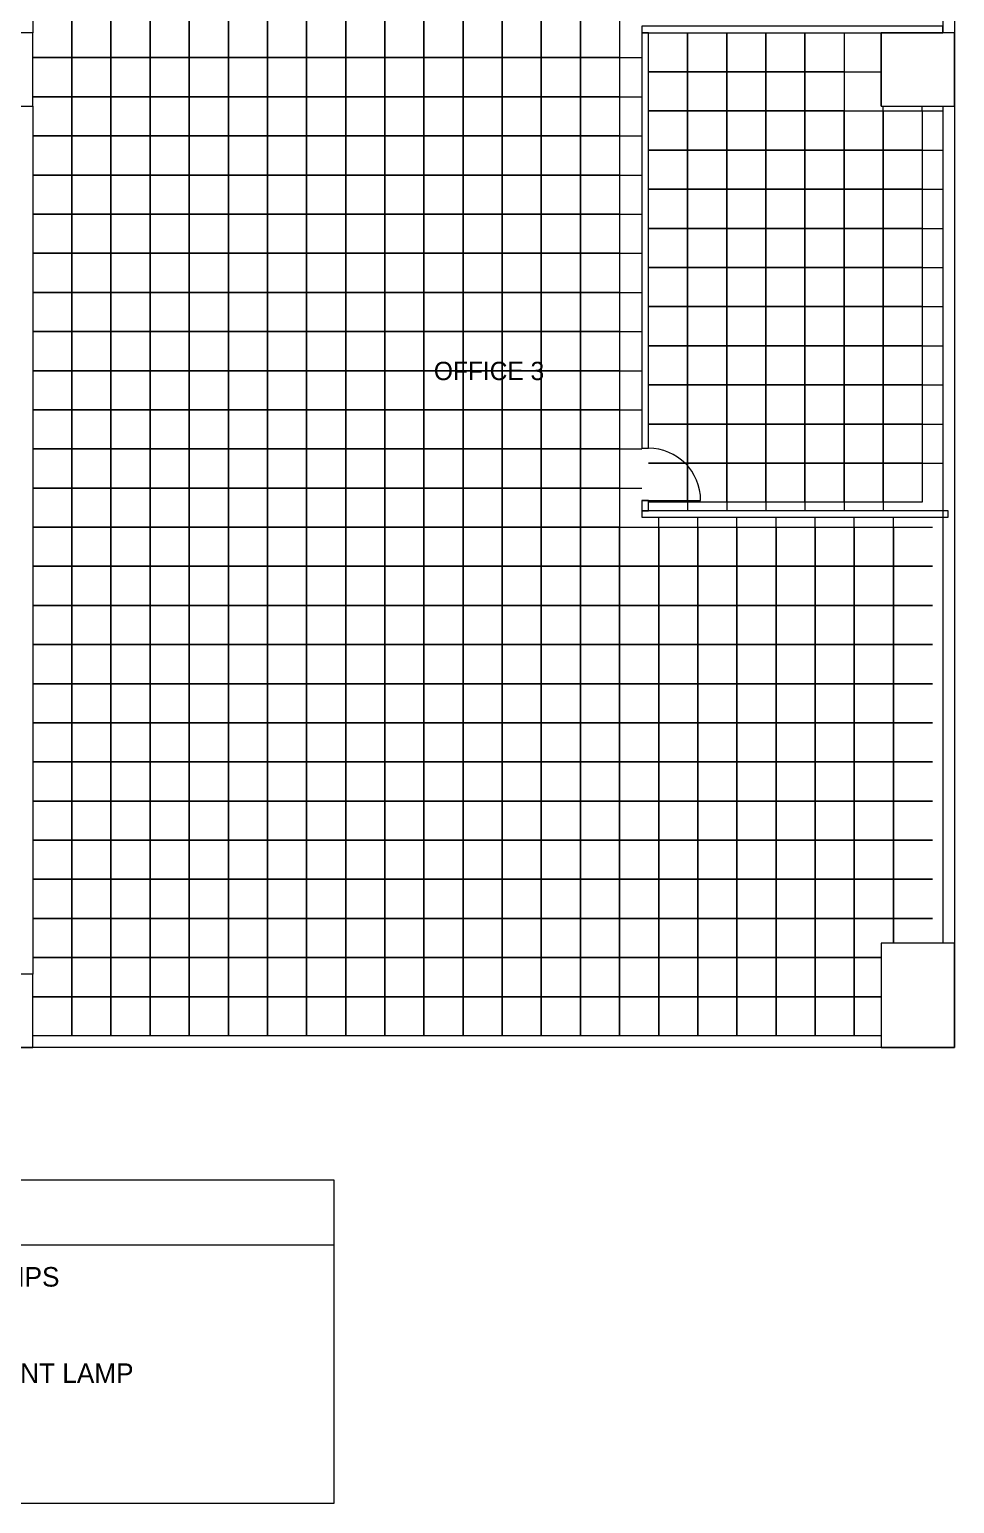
# Model space of a CAD drawing. Header units: millimetres. Extents: x 7453 to 109346, y -40506 to 46154.
# Drawn here: x 95159 to 109346, y 8934 to 31538 of the extents above; entities that cross this region are included whole.
import ezdxf

# ---------------------------------------------------------------- set-up
doc = ezdxf.new("R2010")
doc.units = ezdxf.units.MM
doc.layers.get('0').update_dxf_attribs({"lineweight": 9})
doc.layers.add('ARCH', color=7, linetype='Continuous', lineweight=5)
doc.layers.add('Ceiling Grid', color=254, linetype='Continuous', lineweight=5)

msp = doc.modelspace()

# ---------------------------------------------------------------- linework, layer by layer
at = {"lineweight": 15}
msp.add_line((64346, 12900), (99829, 12900), dxfattribs=at)
msp.add_lwpolyline([(64346, 13900), (99829, 13900), (99829, 8934), (64346, 8934)], close=True, dxfattribs=at)
at = {"layer": 'ARCH', "lineweight": 15}
for p, q in [((109346, 45926), (109346, 15926)), ((109166, 44326), (109166, 31488)), ((95209, 36776), (95209, 31488)), ((108221, 30363), (108221, 31488)), ((95209, 30363), (95209, 17051)), ((109166, 30363), (109166, 17526)), ((104552, 24316), (105452, 24316)), ((108221, 16106), (95209, 16106)), ((109346, 15926), (64346, 15926))]:
    msp.add_line(p, q, dxfattribs=at)
for points in [[(94084, 30363), (95209, 30363), (95209, 31488), (94084, 31488)], [(109166, 31588), (104552, 31588), (104552, 31488), (109166, 31488)], [(104652, 25116), (104652, 31488), (104552, 31488), (104552, 25116)], [(108221, 30363), (109346, 30363), (109346, 31488), (108221, 31488)], [(104652, 24316), (104552, 24316), (104552, 24157), (104652, 24157)], [(109246, 24157), (104552, 24157), (104552, 24057), (109246, 24057)], [(108221, 15926), (109346, 15926), (109346, 17526), (108221, 17526)], [(94084, 15926), (95209, 15926), (95209, 17051), (94084, 17051)]]:
    msp.add_lwpolyline(points, close=True, dxfattribs=at)
msp.add_arc((104652, 24316), 800, 0, 90, dxfattribs=at)
at = {"layer": 'Ceiling Grid', "lineweight": 15}
for p, q in [((95809, 31706), (95809, 31106)), ((105252, 31488), (105252, 30888)), ((105252, 30888), (105252, 31488)), ((105852, 30888), (105852, 31488)), ((105852, 31488), (105852, 30888)), ((106452, 30888), (106452, 31488)), ((106452, 31488), (106452, 30888)), ((107052, 30888), (107052, 31488)), ((107052, 31488), (107052, 30888)), ((107652, 31488), (107652, 30888)), ((95209, 31106), (95809, 31106)), ((95809, 31106), (95209, 31106)), ((95809, 31106), (95809, 30506)), ((104209, 31106), (104552, 31106)), ((104652, 30888), (105252, 30888)), ((105252, 30888), (104652, 30888)), ((105252, 30888), (105252, 30288)), ((105852, 30888), (105252, 30888)), ((106452, 30888), (105852, 30888)), ((107052, 30888), (106452, 30888)), ((107652, 30888), (107052, 30888)), ((107652, 30888), (108221, 30888)), ((95209, 30506), (95809, 30506)), ((95809, 30506), (95209, 30506)), ((95809, 30506), (95809, 29906)), ((104209, 30506), (104552, 30506)), ((108252, 30288), (108252, 30363)), ((108852, 30288), (108852, 30363)), ((104652, 30288), (105252, 30288)), ((105252, 30288), (104652, 30288)), ((105252, 30288), (105252, 29688)), ((108852, 30288), (109166, 30288)), ((95209, 29906), (95809, 29906)), ((95809, 29906), (95209, 29906)), ((95809, 29906), (95809, 29306)), ((104209, 29906), (104552, 29906)), ((105252, 29688), (104652, 29688)), ((104652, 29688), (105252, 29688)), ((105252, 29688), (105252, 29088)), ((108852, 29688), (109166, 29688)), ((95209, 29306), (95809, 29306)), ((95809, 29306), (95209, 29306)), ((95809, 29306), (95809, 28706)), ((104209, 29306), (104552, 29306)), ((104652, 29088), (105252, 29088)), ((105252, 29088), (104652, 29088)), ((105252, 29088), (105252, 28488)), ((108852, 29088), (109166, 29088)), ((95209, 28706), (95809, 28706)), ((95809, 28706), (95209, 28706)), ((95809, 28706), (95809, 28106)), ((104209, 28706), (104552, 28706)), ((104652, 28488), (105252, 28488)), ((105252, 28488), (104652, 28488)), ((105252, 28488), (105252, 27888)), ((108852, 28488), (109166, 28488)), ((95209, 28106), (95809, 28106)), ((95809, 28106), (95209, 28106)), ((95809, 28106), (95809, 27506)), ((104209, 28106), (104552, 28106)), ((104652, 27888), (105252, 27888)), ((105252, 27888), (104652, 27888)), ((105252, 27888), (105252, 27288)), ((108852, 27888), (109166, 27888)), ((95209, 27506), (95809, 27506)), ((95809, 27506), (95209, 27506)), ((95809, 27506), (95809, 26906)), ((104209, 27506), (104552, 27506)), ((104652, 27288), (105252, 27288)), ((105252, 27288), (104652, 27288)), ((105252, 27288), (105252, 26688)), ((108852, 27288), (109166, 27288)), ((95209, 26906), (95809, 26906)), ((95809, 26906), (95209, 26906)), ((95809, 26906), (95809, 26306)), ((104209, 26906), (104552, 26906)), ((104652, 26688), (105252, 26688)), ((105252, 26688), (104652, 26688)), ((105252, 26688), (105252, 26088)), ((108852, 26688), (109166, 26688)), ((95209, 26306), (95809, 26306)), ((95809, 26306), (95209, 26306)), ((95809, 26306), (95809, 25706)), ((104209, 26306), (104552, 26306)), ((104652, 26088), (105252, 26088)), ((105252, 26088), (104652, 26088)), ((105252, 26088), (105252, 25488)), ((108852, 26088), (109166, 26088)), ((95209, 25706), (95809, 25706)), ((95809, 25706), (95209, 25706)), ((95809, 25706), (95809, 25106)), ((104209, 25706), (104552, 25706)), ((104652, 25488), (105252, 25488)), ((105252, 25488), (104652, 25488)), ((105252, 25488), (105252, 24888)), ((108852, 25488), (109166, 25488)), ((95209, 25106), (95809, 25106)), ((95809, 25106), (95209, 25106)), ((95809, 25106), (95809, 24506)), ((104209, 25106), (104552, 25106)), ((104652, 24888), (105252, 24888)), ((105252, 24888), (104652, 24888)), ((105252, 24888), (105252, 24288)), ((108852, 24888), (109166, 24888)), ((95209, 24506), (95809, 24506)), ((95809, 24506), (95209, 24506)), ((95809, 24506), (95809, 23906)), ((104209, 24506), (104552, 24506)), ((105252, 24288), (104652, 24288)), ((105252, 24288), (105252, 24157)), ((105852, 24288), (105852, 24157)), ((106452, 24288), (106452, 24157)), ((107052, 24288), (107052, 24157)), ((107652, 24288), (107652, 24157)), ((108252, 24288), (108252, 24157)), ((104809, 23906), (104809, 24057)), ((105409, 23906), (105409, 24057)), ((106009, 23906), (106009, 24057)), ((106609, 23906), (106609, 24057)), ((107209, 23906), (107209, 24057)), ((107809, 23906), (107809, 24057)), ((108409, 23906), (108409, 24057)), ((95209, 23906), (95809, 23906)), ((95809, 23906), (95209, 23906)), ((95809, 23906), (95809, 23306)), ((108409, 23906), (109009, 23906)), ((108409, 23306), (108409, 23906)), ((95209, 23306), (95809, 23306)), ((95809, 23306), (95209, 23306)), ((95809, 23306), (95809, 22706)), ((108409, 23306), (109009, 23306)), ((108409, 22706), (108409, 23306)), ((109009, 23306), (108409, 23306)), ((95209, 22706), (95809, 22706)), ((95809, 22706), (95209, 22706)), ((95809, 22706), (95809, 22106)), ((108409, 22706), (109009, 22706)), ((108409, 22106), (108409, 22706)), ((109009, 22706), (108409, 22706)), ((95209, 22106), (95809, 22106)), ((95809, 22106), (95209, 22106)), ((95809, 22106), (95809, 21506)), ((108409, 22106), (109009, 22106)), ((108409, 21506), (108409, 22106)), ((109009, 22106), (108409, 22106)), ((95209, 21506), (95809, 21506)), ((95809, 21506), (95209, 21506)), ((95809, 21506), (95809, 20906)), ((108409, 21506), (109009, 21506)), ((108409, 20906), (108409, 21506)), ((109009, 21506), (108409, 21506)), ((95209, 20906), (95809, 20906)), ((95809, 20906), (95209, 20906)), ((95809, 20906), (95809, 20306)), ((108409, 20906), (109009, 20906)), ((108409, 20306), (108409, 20906)), ((109009, 20906), (108409, 20906)), ((95209, 20306), (95809, 20306)), ((95809, 20306), (95209, 20306)), ((95809, 20306), (95809, 19706)), ((108409, 20306), (109009, 20306)), ((108409, 19706), (108409, 20306)), ((109009, 20306), (108409, 20306)), ((95209, 19706), (95809, 19706)), ((95809, 19706), (95209, 19706)), ((95809, 19706), (95809, 19106)), ((108409, 19706), (109009, 19706)), ((108409, 19106), (108409, 19706)), ((109009, 19706), (108409, 19706)), ((95209, 19106), (95809, 19106)), ((95809, 19106), (95209, 19106)), ((95809, 19106), (95809, 18506)), ((108409, 19106), (109009, 19106)), ((108409, 18506), (108409, 19106)), ((109009, 19106), (108409, 19106)), ((95209, 18506), (95809, 18506)), ((95809, 18506), (95209, 18506)), ((95809, 18506), (95809, 17906)), ((108409, 18506), (109009, 18506)), ((108409, 17906), (108409, 18506)), ((109009, 18506), (108409, 18506)), ((95209, 17906), (95809, 17906)), ((95809, 17906), (95209, 17906)), ((95809, 17906), (95809, 17306)), ((107809, 17906), (108409, 17906)), ((107809, 17306), (107809, 17906)), ((108409, 17906), (109009, 17906)), ((108409, 17526), (108409, 17906)), ((108409, 17906), (108409, 17526)), ((109009, 17906), (108409, 17906)), ((95209, 17306), (95809, 17306)), ((95809, 17306), (95209, 17306)), ((95809, 17306), (95809, 16706)), ((107809, 17306), (108221, 17306)), ((107809, 16706), (107809, 17306)), ((108221, 17306), (107809, 17306)), ((95209, 16706), (95809, 16706)), ((95809, 16706), (95209, 16706)), ((95809, 16706), (95809, 16106)), ((95809, 16706), (96409, 16706)), ((95809, 16106), (95809, 16706)), ((96409, 16706), (97009, 16706)), ((96409, 16106), (96409, 16706)), ((96409, 16706), (96409, 16106)), ((97009, 16706), (97609, 16706)), ((97009, 16106), (97009, 16706)), ((97009, 16706), (97009, 16106)), ((97609, 16706), (98209, 16706)), ((97609, 16106), (97609, 16706)), ((97609, 16706), (97609, 16106)), ((98209, 16706), (98809, 16706)), ((98209, 16106), (98209, 16706)), ((98209, 16706), (98209, 16106)), ((98809, 16706), (99409, 16706)), ((98809, 16106), (98809, 16706)), ((98809, 16706), (98809, 16106)), ((99409, 16706), (100009, 16706)), ((99409, 16106), (99409, 16706)), ((99409, 16706), (99409, 16106)), ((100009, 16706), (100609, 16706)), ((100009, 16106), (100009, 16706)), ((100009, 16706), (100009, 16106)), ((100609, 16706), (101209, 16706)), ((100609, 16106), (100609, 16706)), ((100609, 16706), (100609, 16106)), ((101209, 16706), (101809, 16706)), ((101209, 16106), (101209, 16706)), ((101209, 16706), (101209, 16106)), ((101809, 16706), (102409, 16706)), ((101809, 16106), (101809, 16706)), ((101809, 16706), (101809, 16106)), ((102409, 16706), (103009, 16706)), ((102409, 16106), (102409, 16706)), ((102409, 16706), (102409, 16106)), ((103009, 16706), (103609, 16706)), ((103009, 16106), (103009, 16706)), ((103009, 16706), (103009, 16106)), ((103609, 16706), (104209, 16706)), ((103609, 16106), (103609, 16706)), ((103609, 16706), (103609, 16106)), ((104209, 16706), (104809, 16706)), ((104209, 16106), (104209, 16706)), ((104209, 16706), (104209, 16106)), ((104809, 16706), (105409, 16706)), ((104809, 16106), (104809, 16706)), ((104809, 16706), (104809, 16106)), ((105409, 16706), (106009, 16706)), ((105409, 16106), (105409, 16706)), ((105409, 16706), (105409, 16106)), ((106009, 16706), (106609, 16706)), ((106009, 16106), (106009, 16706)), ((106009, 16706), (106009, 16106)), ((106609, 16706), (107209, 16706)), ((106609, 16106), (106609, 16706)), ((106609, 16706), (106609, 16106)), ((107209, 16706), (107809, 16706)), ((107209, 16106), (107209, 16706)), ((107209, 16706), (107209, 16106)), ((107809, 16706), (108221, 16706)), ((107809, 16106), (107809, 16706)), ((108221, 16706), (107809, 16706)), ((107809, 16706), (107809, 16106))]:
    msp.add_line(p, q, dxfattribs=at)
for points in [[(95809, 31706), (96409, 31706), (96409, 31106), (95809, 31106)], [(96409, 31706), (97009, 31706), (97009, 31106), (96409, 31106)], [(97009, 31706), (97609, 31706), (97609, 31106), (97009, 31106)], [(97609, 31706), (98209, 31706), (98209, 31106), (97609, 31106)], [(98209, 31706), (98809, 31706), (98809, 31106), (98209, 31106)], [(98809, 31706), (99409, 31706), (99409, 31106), (98809, 31106)], [(99409, 31706), (100009, 31706), (100009, 31106), (99409, 31106)], [(100009, 31706), (100609, 31706), (100609, 31106), (100009, 31106)], [(100609, 31706), (101209, 31706), (101209, 31106), (100609, 31106)], [(101209, 31706), (101809, 31706), (101809, 31106), (101209, 31106)], [(101809, 31706), (102409, 31706), (102409, 31106), (101809, 31106)], [(102409, 31706), (103009, 31706), (103009, 31106), (102409, 31106)], [(103009, 31706), (103609, 31706), (103609, 31106), (103009, 31106)], [(103609, 31706), (104209, 31706), (104209, 31106), (103609, 31106)], [(95809, 31106), (96409, 31106), (96409, 30506), (95809, 30506)], [(96409, 31106), (97009, 31106), (97009, 30506), (96409, 30506)], [(97009, 31106), (97609, 31106), (97609, 30506), (97009, 30506)], [(97609, 31106), (98209, 31106), (98209, 30506), (97609, 30506)], [(98209, 31106), (98809, 31106), (98809, 30506), (98209, 30506)], [(98809, 31106), (99409, 31106), (99409, 30506), (98809, 30506)], [(99409, 31106), (100009, 31106), (100009, 30506), (99409, 30506)], [(100009, 31106), (100609, 31106), (100609, 30506), (100009, 30506)], [(100609, 31106), (101209, 31106), (101209, 30506), (100609, 30506)], [(101209, 31106), (101809, 31106), (101809, 30506), (101209, 30506)], [(101809, 31106), (102409, 31106), (102409, 30506), (101809, 30506)], [(102409, 31106), (103009, 31106), (103009, 30506), (102409, 30506)], [(103009, 31106), (103609, 31106), (103609, 30506), (103009, 30506)], [(103609, 31106), (104209, 31106), (104209, 30506), (103609, 30506)], [(105252, 30888), (105852, 30888), (105852, 30288), (105252, 30288)], [(105852, 30888), (106452, 30888), (106452, 30288), (105852, 30288)], [(106452, 30888), (107052, 30888), (107052, 30288), (106452, 30288)], [(107052, 30888), (107652, 30888), (107652, 30288), (107052, 30288)], [(95809, 30506), (96409, 30506), (96409, 29906), (95809, 29906)], [(96409, 30506), (97009, 30506), (97009, 29906), (96409, 29906)], [(97009, 30506), (97609, 30506), (97609, 29906), (97009, 29906)], [(97609, 30506), (98209, 30506), (98209, 29906), (97609, 29906)], [(98209, 30506), (98809, 30506), (98809, 29906), (98209, 29906)], [(98809, 30506), (99409, 30506), (99409, 29906), (98809, 29906)], [(99409, 30506), (100009, 30506), (100009, 29906), (99409, 29906)], [(100009, 30506), (100609, 30506), (100609, 29906), (100009, 29906)], [(100609, 30506), (101209, 30506), (101209, 29906), (100609, 29906)], [(101209, 30506), (101809, 30506), (101809, 29906), (101209, 29906)], [(101809, 30506), (102409, 30506), (102409, 29906), (101809, 29906)], [(102409, 30506), (103009, 30506), (103009, 29906), (102409, 29906)], [(103009, 30506), (103609, 30506), (103609, 29906), (103009, 29906)], [(103609, 30506), (104209, 30506), (104209, 29906), (103609, 29906)], [(105252, 30288), (105852, 30288), (105852, 29688), (105252, 29688)], [(105852, 30288), (106452, 30288), (106452, 29688), (105852, 29688)], [(106452, 30288), (107052, 30288), (107052, 29688), (106452, 29688)], [(107052, 30288), (107652, 30288), (107652, 29688), (107052, 29688)], [(107652, 30288), (108252, 30288), (108252, 29688), (107652, 29688)], [(108252, 30288), (108852, 30288), (108852, 29688), (108252, 29688)], [(95809, 29906), (96409, 29906), (96409, 29306), (95809, 29306)], [(96409, 29906), (97009, 29906), (97009, 29306), (96409, 29306)], [(97009, 29906), (97609, 29906), (97609, 29306), (97009, 29306)], [(97609, 29906), (98209, 29906), (98209, 29306), (97609, 29306)], [(98209, 29906), (98809, 29906), (98809, 29306), (98209, 29306)], [(98809, 29906), (99409, 29906), (99409, 29306), (98809, 29306)], [(99409, 29906), (100009, 29906), (100009, 29306), (99409, 29306)], [(100009, 29906), (100609, 29906), (100609, 29306), (100009, 29306)], [(100609, 29906), (101209, 29906), (101209, 29306), (100609, 29306)], [(101209, 29906), (101809, 29906), (101809, 29306), (101209, 29306)], [(101809, 29906), (102409, 29906), (102409, 29306), (101809, 29306)], [(102409, 29906), (103009, 29906), (103009, 29306), (102409, 29306)], [(103009, 29906), (103609, 29906), (103609, 29306), (103009, 29306)], [(103609, 29906), (104209, 29906), (104209, 29306), (103609, 29306)], [(105252, 29688), (105852, 29688), (105852, 29088), (105252, 29088)], [(105852, 29688), (106452, 29688), (106452, 29088), (105852, 29088)], [(106452, 29688), (107052, 29688), (107052, 29088), (106452, 29088)], [(107052, 29688), (107652, 29688), (107652, 29088), (107052, 29088)], [(107652, 29688), (108252, 29688), (108252, 29088), (107652, 29088)], [(108252, 29688), (108852, 29688), (108852, 29088), (108252, 29088)], [(95809, 29306), (96409, 29306), (96409, 28706), (95809, 28706)], [(96409, 29306), (97009, 29306), (97009, 28706), (96409, 28706)], [(97009, 29306), (97609, 29306), (97609, 28706), (97009, 28706)], [(97609, 29306), (98209, 29306), (98209, 28706), (97609, 28706)], [(98209, 29306), (98809, 29306), (98809, 28706), (98209, 28706)], [(98809, 29306), (99409, 29306), (99409, 28706), (98809, 28706)], [(99409, 29306), (100009, 29306), (100009, 28706), (99409, 28706)], [(100009, 29306), (100609, 29306), (100609, 28706), (100009, 28706)], [(100609, 29306), (101209, 29306), (101209, 28706), (100609, 28706)], [(101209, 29306), (101809, 29306), (101809, 28706), (101209, 28706)], [(101809, 29306), (102409, 29306), (102409, 28706), (101809, 28706)], [(102409, 29306), (103009, 29306), (103009, 28706), (102409, 28706)], [(103009, 29306), (103609, 29306), (103609, 28706), (103009, 28706)], [(103609, 29306), (104209, 29306), (104209, 28706), (103609, 28706)], [(105252, 29088), (105852, 29088), (105852, 28488), (105252, 28488)], [(105852, 29088), (106452, 29088), (106452, 28488), (105852, 28488)], [(106452, 29088), (107052, 29088), (107052, 28488), (106452, 28488)], [(107052, 29088), (107652, 29088), (107652, 28488), (107052, 28488)], [(107652, 29088), (108252, 29088), (108252, 28488), (107652, 28488)], [(108252, 29088), (108852, 29088), (108852, 28488), (108252, 28488)], [(95809, 28706), (96409, 28706), (96409, 28106), (95809, 28106)], [(96409, 28706), (97009, 28706), (97009, 28106), (96409, 28106)], [(97009, 28706), (97609, 28706), (97609, 28106), (97009, 28106)], [(97609, 28706), (98209, 28706), (98209, 28106), (97609, 28106)], [(98209, 28706), (98809, 28706), (98809, 28106), (98209, 28106)], [(98809, 28706), (99409, 28706), (99409, 28106), (98809, 28106)], [(99409, 28706), (100009, 28706), (100009, 28106), (99409, 28106)], [(100009, 28706), (100609, 28706), (100609, 28106), (100009, 28106)], [(100609, 28706), (101209, 28706), (101209, 28106), (100609, 28106)], [(101209, 28706), (101809, 28706), (101809, 28106), (101209, 28106)], [(101809, 28706), (102409, 28706), (102409, 28106), (101809, 28106)], [(102409, 28706), (103009, 28706), (103009, 28106), (102409, 28106)], [(103009, 28706), (103609, 28706), (103609, 28106), (103009, 28106)], [(103609, 28706), (104209, 28706), (104209, 28106), (103609, 28106)], [(105252, 28488), (105852, 28488), (105852, 27888), (105252, 27888)], [(105852, 28488), (106452, 28488), (106452, 27888), (105852, 27888)], [(106452, 28488), (107052, 28488), (107052, 27888), (106452, 27888)], [(107052, 28488), (107652, 28488), (107652, 27888), (107052, 27888)], [(107652, 28488), (108252, 28488), (108252, 27888), (107652, 27888)], [(108252, 28488), (108852, 28488), (108852, 27888), (108252, 27888)], [(95809, 28106), (96409, 28106), (96409, 27506), (95809, 27506)], [(96409, 28106), (97009, 28106), (97009, 27506), (96409, 27506)], [(97009, 28106), (97609, 28106), (97609, 27506), (97009, 27506)], [(97609, 28106), (98209, 28106), (98209, 27506), (97609, 27506)], [(98209, 28106), (98809, 28106), (98809, 27506), (98209, 27506)], [(98809, 28106), (99409, 28106), (99409, 27506), (98809, 27506)], [(99409, 28106), (100009, 28106), (100009, 27506), (99409, 27506)], [(100009, 28106), (100609, 28106), (100609, 27506), (100009, 27506)], [(100609, 28106), (101209, 28106), (101209, 27506), (100609, 27506)], [(101209, 28106), (101809, 28106), (101809, 27506), (101209, 27506)], [(101809, 28106), (102409, 28106), (102409, 27506), (101809, 27506)], [(102409, 28106), (103009, 28106), (103009, 27506), (102409, 27506)], [(103009, 28106), (103609, 28106), (103609, 27506), (103009, 27506)], [(103609, 28106), (104209, 28106), (104209, 27506), (103609, 27506)], [(105252, 27888), (105852, 27888), (105852, 27288), (105252, 27288)], [(105852, 27888), (106452, 27888), (106452, 27288), (105852, 27288)], [(106452, 27888), (107052, 27888), (107052, 27288), (106452, 27288)], [(107052, 27888), (107652, 27888), (107652, 27288), (107052, 27288)], [(107652, 27888), (108252, 27888), (108252, 27288), (107652, 27288)], [(108252, 27888), (108852, 27888), (108852, 27288), (108252, 27288)], [(95809, 27506), (96409, 27506), (96409, 26906), (95809, 26906)], [(96409, 27506), (97009, 27506), (97009, 26906), (96409, 26906)], [(97009, 27506), (97609, 27506), (97609, 26906), (97009, 26906)], [(97609, 27506), (98209, 27506), (98209, 26906), (97609, 26906)], [(98209, 27506), (98809, 27506), (98809, 26906), (98209, 26906)], [(98809, 27506), (99409, 27506), (99409, 26906), (98809, 26906)], [(99409, 27506), (100009, 27506), (100009, 26906), (99409, 26906)], [(100009, 27506), (100609, 27506), (100609, 26906), (100009, 26906)], [(100609, 27506), (101209, 27506), (101209, 26906), (100609, 26906)], [(101209, 27506), (101809, 27506), (101809, 26906), (101209, 26906)], [(101809, 27506), (102409, 27506), (102409, 26906), (101809, 26906)], [(102409, 27506), (103009, 27506), (103009, 26906), (102409, 26906)], [(103009, 27506), (103609, 27506), (103609, 26906), (103009, 26906)], [(103609, 27506), (104209, 27506), (104209, 26906), (103609, 26906)], [(105252, 27288), (105852, 27288), (105852, 26688), (105252, 26688)], [(105852, 27288), (106452, 27288), (106452, 26688), (105852, 26688)], [(106452, 27288), (107052, 27288), (107052, 26688), (106452, 26688)], [(107052, 27288), (107652, 27288), (107652, 26688), (107052, 26688)], [(107652, 27288), (108252, 27288), (108252, 26688), (107652, 26688)], [(108252, 27288), (108852, 27288), (108852, 26688), (108252, 26688)], [(95809, 26906), (96409, 26906), (96409, 26306), (95809, 26306)], [(96409, 26906), (97009, 26906), (97009, 26306), (96409, 26306)], [(97009, 26906), (97609, 26906), (97609, 26306), (97009, 26306)], [(97609, 26906), (98209, 26906), (98209, 26306), (97609, 26306)], [(98209, 26906), (98809, 26906), (98809, 26306), (98209, 26306)], [(98809, 26906), (99409, 26906), (99409, 26306), (98809, 26306)], [(99409, 26906), (100009, 26906), (100009, 26306), (99409, 26306)], [(100009, 26906), (100609, 26906), (100609, 26306), (100009, 26306)], [(100609, 26906), (101209, 26906), (101209, 26306), (100609, 26306)], [(101209, 26906), (101809, 26906), (101809, 26306), (101209, 26306)], [(101809, 26906), (102409, 26906), (102409, 26306), (101809, 26306)], [(102409, 26906), (103009, 26906), (103009, 26306), (102409, 26306)], [(103009, 26906), (103609, 26906), (103609, 26306), (103009, 26306)], [(103609, 26906), (104209, 26906), (104209, 26306), (103609, 26306)], [(105252, 26688), (105852, 26688), (105852, 26088), (105252, 26088)], [(105852, 26688), (106452, 26688), (106452, 26088), (105852, 26088)], [(106452, 26688), (107052, 26688), (107052, 26088), (106452, 26088)], [(107052, 26688), (107652, 26688), (107652, 26088), (107052, 26088)], [(107652, 26688), (108252, 26688), (108252, 26088), (107652, 26088)], [(108252, 26688), (108852, 26688), (108852, 26088), (108252, 26088)], [(95809, 26306), (96409, 26306), (96409, 25706), (95809, 25706)], [(96409, 26306), (97009, 26306), (97009, 25706), (96409, 25706)], [(97009, 26306), (97609, 26306), (97609, 25706), (97009, 25706)], [(97609, 26306), (98209, 26306), (98209, 25706), (97609, 25706)], [(98209, 26306), (98809, 26306), (98809, 25706), (98209, 25706)], [(98809, 26306), (99409, 26306), (99409, 25706), (98809, 25706)], [(99409, 26306), (100009, 26306), (100009, 25706), (99409, 25706)], [(100009, 26306), (100609, 26306), (100609, 25706), (100009, 25706)], [(100609, 26306), (101209, 26306), (101209, 25706), (100609, 25706)], [(101209, 26306), (101809, 26306), (101809, 25706), (101209, 25706)], [(101809, 26306), (102409, 26306), (102409, 25706), (101809, 25706)], [(102409, 26306), (103009, 26306), (103009, 25706), (102409, 25706)], [(103009, 26306), (103609, 26306), (103609, 25706), (103009, 25706)], [(103609, 26306), (104209, 26306), (104209, 25706), (103609, 25706)], [(105252, 26088), (105852, 26088), (105852, 25488), (105252, 25488)], [(105852, 26088), (106452, 26088), (106452, 25488), (105852, 25488)], [(106452, 26088), (107052, 26088), (107052, 25488), (106452, 25488)], [(107052, 26088), (107652, 26088), (107652, 25488), (107052, 25488)], [(107652, 26088), (108252, 26088), (108252, 25488), (107652, 25488)], [(108252, 26088), (108852, 26088), (108852, 25488), (108252, 25488)], [(95809, 25706), (96409, 25706), (96409, 25106), (95809, 25106)], [(96409, 25706), (97009, 25706), (97009, 25106), (96409, 25106)], [(97009, 25706), (97609, 25706), (97609, 25106), (97009, 25106)], [(97609, 25706), (98209, 25706), (98209, 25106), (97609, 25106)], [(98209, 25706), (98809, 25706), (98809, 25106), (98209, 25106)], [(98809, 25706), (99409, 25706), (99409, 25106), (98809, 25106)], [(99409, 25706), (100009, 25706), (100009, 25106), (99409, 25106)], [(100009, 25706), (100609, 25706), (100609, 25106), (100009, 25106)], [(100609, 25706), (101209, 25706), (101209, 25106), (100609, 25106)], [(101209, 25706), (101809, 25706), (101809, 25106), (101209, 25106)], [(101809, 25706), (102409, 25706), (102409, 25106), (101809, 25106)], [(102409, 25706), (103009, 25706), (103009, 25106), (102409, 25106)], [(103009, 25706), (103609, 25706), (103609, 25106), (103009, 25106)], [(103609, 25706), (104209, 25706), (104209, 25106), (103609, 25106)], [(105252, 25488), (105852, 25488), (105852, 24888), (105252, 24888)], [(105852, 25488), (106452, 25488), (106452, 24888), (105852, 24888)], [(106452, 25488), (107052, 25488), (107052, 24888), (106452, 24888)], [(107052, 25488), (107652, 25488), (107652, 24888), (107052, 24888)], [(107652, 25488), (108252, 25488), (108252, 24888), (107652, 24888)], [(108252, 25488), (108852, 25488), (108852, 24888), (108252, 24888)], [(95809, 25106), (96409, 25106), (96409, 24506), (95809, 24506)], [(96409, 25106), (97009, 25106), (97009, 24506), (96409, 24506)], [(97009, 25106), (97609, 25106), (97609, 24506), (97009, 24506)], [(97609, 25106), (98209, 25106), (98209, 24506), (97609, 24506)], [(98209, 25106), (98809, 25106), (98809, 24506), (98209, 24506)], [(98809, 25106), (99409, 25106), (99409, 24506), (98809, 24506)], [(99409, 25106), (100009, 25106), (100009, 24506), (99409, 24506)], [(100009, 25106), (100609, 25106), (100609, 24506), (100009, 24506)], [(100609, 25106), (101209, 25106), (101209, 24506), (100609, 24506)], [(101209, 25106), (101809, 25106), (101809, 24506), (101209, 24506)], [(101809, 25106), (102409, 25106), (102409, 24506), (101809, 24506)], [(102409, 25106), (103009, 25106), (103009, 24506), (102409, 24506)], [(103009, 25106), (103609, 25106), (103609, 24506), (103009, 24506)], [(103609, 25106), (104209, 25106), (104209, 24506), (103609, 24506)], [(105252, 24888), (105852, 24888), (105852, 24288), (105252, 24288)], [(105852, 24888), (106452, 24888), (106452, 24288), (105852, 24288)], [(106452, 24888), (107052, 24888), (107052, 24288), (106452, 24288)], [(107052, 24888), (107652, 24888), (107652, 24288), (107052, 24288)], [(107652, 24888), (108252, 24888), (108252, 24288), (107652, 24288)], [(108252, 24888), (108852, 24888), (108852, 24288), (108252, 24288)], [(95809, 24506), (96409, 24506), (96409, 23906), (95809, 23906)], [(96409, 24506), (97009, 24506), (97009, 23906), (96409, 23906)], [(97009, 24506), (97609, 24506), (97609, 23906), (97009, 23906)], [(97609, 24506), (98209, 24506), (98209, 23906), (97609, 23906)], [(98209, 24506), (98809, 24506), (98809, 23906), (98209, 23906)], [(98809, 24506), (99409, 24506), (99409, 23906), (98809, 23906)], [(99409, 24506), (100009, 24506), (100009, 23906), (99409, 23906)], [(100009, 24506), (100609, 24506), (100609, 23906), (100009, 23906)], [(100609, 24506), (101209, 24506), (101209, 23906), (100609, 23906)], [(101209, 24506), (101809, 24506), (101809, 23906), (101209, 23906)], [(101809, 24506), (102409, 24506), (102409, 23906), (101809, 23906)], [(102409, 24506), (103009, 24506), (103009, 23906), (102409, 23906)], [(103009, 24506), (103609, 24506), (103609, 23906), (103009, 23906)], [(103609, 24506), (104209, 24506), (104209, 23906), (103609, 23906)], [(95809, 23906), (96409, 23906), (96409, 23306), (95809, 23306)], [(96409, 23906), (97009, 23906), (97009, 23306), (96409, 23306)], [(97009, 23906), (97609, 23906), (97609, 23306), (97009, 23306)], [(97609, 23906), (98209, 23906), (98209, 23306), (97609, 23306)], [(98209, 23906), (98809, 23906), (98809, 23306), (98209, 23306)], [(98809, 23906), (99409, 23906), (99409, 23306), (98809, 23306)], [(99409, 23906), (100009, 23906), (100009, 23306), (99409, 23306)], [(100009, 23906), (100609, 23906), (100609, 23306), (100009, 23306)], [(100609, 23906), (101209, 23906), (101209, 23306), (100609, 23306)], [(101209, 23906), (101809, 23906), (101809, 23306), (101209, 23306)], [(101809, 23906), (102409, 23906), (102409, 23306), (101809, 23306)], [(102409, 23906), (103009, 23906), (103009, 23306), (102409, 23306)], [(103009, 23906), (103609, 23906), (103609, 23306), (103009, 23306)], [(103609, 23906), (104209, 23906), (104209, 23306), (103609, 23306)], [(104209, 23906), (104809, 23906), (104809, 23306), (104209, 23306)], [(104809, 23906), (105409, 23906), (105409, 23306), (104809, 23306)], [(105409, 23906), (106009, 23906), (106009, 23306), (105409, 23306)], [(106009, 23906), (106609, 23906), (106609, 23306), (106009, 23306)], [(106609, 23906), (107209, 23906), (107209, 23306), (106609, 23306)], [(107209, 23906), (107809, 23906), (107809, 23306), (107209, 23306)], [(107809, 23906), (108409, 23906), (108409, 23306), (107809, 23306)], [(95809, 23306), (96409, 23306), (96409, 22706), (95809, 22706)], [(96409, 23306), (97009, 23306), (97009, 22706), (96409, 22706)], [(97009, 23306), (97609, 23306), (97609, 22706), (97009, 22706)], [(97609, 23306), (98209, 23306), (98209, 22706), (97609, 22706)], [(98209, 23306), (98809, 23306), (98809, 22706), (98209, 22706)], [(98809, 23306), (99409, 23306), (99409, 22706), (98809, 22706)], [(99409, 23306), (100009, 23306), (100009, 22706), (99409, 22706)], [(100009, 23306), (100609, 23306), (100609, 22706), (100009, 22706)], [(100609, 23306), (101209, 23306), (101209, 22706), (100609, 22706)], [(101209, 23306), (101809, 23306), (101809, 22706), (101209, 22706)], [(101809, 23306), (102409, 23306), (102409, 22706), (101809, 22706)], [(102409, 23306), (103009, 23306), (103009, 22706), (102409, 22706)], [(103009, 23306), (103609, 23306), (103609, 22706), (103009, 22706)], [(103609, 23306), (104209, 23306), (104209, 22706), (103609, 22706)], [(104209, 23306), (104809, 23306), (104809, 22706), (104209, 22706)], [(104809, 23306), (105409, 23306), (105409, 22706), (104809, 22706)], [(105409, 23306), (106009, 23306), (106009, 22706), (105409, 22706)], [(106009, 23306), (106609, 23306), (106609, 22706), (106009, 22706)], [(106609, 23306), (107209, 23306), (107209, 22706), (106609, 22706)], [(107209, 23306), (107809, 23306), (107809, 22706), (107209, 22706)], [(107809, 23306), (108409, 23306), (108409, 22706), (107809, 22706)], [(95809, 22706), (96409, 22706), (96409, 22106), (95809, 22106)], [(96409, 22706), (97009, 22706), (97009, 22106), (96409, 22106)], [(97009, 22706), (97609, 22706), (97609, 22106), (97009, 22106)], [(97609, 22706), (98209, 22706), (98209, 22106), (97609, 22106)], [(98209, 22706), (98809, 22706), (98809, 22106), (98209, 22106)], [(98809, 22706), (99409, 22706), (99409, 22106), (98809, 22106)], [(99409, 22706), (100009, 22706), (100009, 22106), (99409, 22106)], [(100009, 22706), (100609, 22706), (100609, 22106), (100009, 22106)], [(100609, 22706), (101209, 22706), (101209, 22106), (100609, 22106)], [(101209, 22706), (101809, 22706), (101809, 22106), (101209, 22106)], [(101809, 22706), (102409, 22706), (102409, 22106), (101809, 22106)], [(102409, 22706), (103009, 22706), (103009, 22106), (102409, 22106)], [(103009, 22706), (103609, 22706), (103609, 22106), (103009, 22106)], [(103609, 22706), (104209, 22706), (104209, 22106), (103609, 22106)], [(104209, 22706), (104809, 22706), (104809, 22106), (104209, 22106)], [(104809, 22706), (105409, 22706), (105409, 22106), (104809, 22106)], [(105409, 22706), (106009, 22706), (106009, 22106), (105409, 22106)], [(106009, 22706), (106609, 22706), (106609, 22106), (106009, 22106)], [(106609, 22706), (107209, 22706), (107209, 22106), (106609, 22106)], [(107209, 22706), (107809, 22706), (107809, 22106), (107209, 22106)], [(107809, 22706), (108409, 22706), (108409, 22106), (107809, 22106)], [(95809, 22106), (96409, 22106), (96409, 21506), (95809, 21506)], [(96409, 22106), (97009, 22106), (97009, 21506), (96409, 21506)], [(97009, 22106), (97609, 22106), (97609, 21506), (97009, 21506)], [(97609, 22106), (98209, 22106), (98209, 21506), (97609, 21506)], [(98209, 22106), (98809, 22106), (98809, 21506), (98209, 21506)], [(98809, 22106), (99409, 22106), (99409, 21506), (98809, 21506)], [(99409, 22106), (100009, 22106), (100009, 21506), (99409, 21506)], [(100009, 22106), (100609, 22106), (100609, 21506), (100009, 21506)], [(100609, 22106), (101209, 22106), (101209, 21506), (100609, 21506)], [(101209, 22106), (101809, 22106), (101809, 21506), (101209, 21506)], [(101809, 22106), (102409, 22106), (102409, 21506), (101809, 21506)], [(102409, 22106), (103009, 22106), (103009, 21506), (102409, 21506)], [(103009, 22106), (103609, 22106), (103609, 21506), (103009, 21506)], [(103609, 22106), (104209, 22106), (104209, 21506), (103609, 21506)], [(104209, 22106), (104809, 22106), (104809, 21506), (104209, 21506)], [(104809, 22106), (105409, 22106), (105409, 21506), (104809, 21506)], [(105409, 22106), (106009, 22106), (106009, 21506), (105409, 21506)], [(106009, 22106), (106609, 22106), (106609, 21506), (106009, 21506)], [(106609, 22106), (107209, 22106), (107209, 21506), (106609, 21506)], [(107209, 22106), (107809, 22106), (107809, 21506), (107209, 21506)], [(107809, 22106), (108409, 22106), (108409, 21506), (107809, 21506)], [(95809, 21506), (96409, 21506), (96409, 20906), (95809, 20906)], [(96409, 21506), (97009, 21506), (97009, 20906), (96409, 20906)], [(97009, 21506), (97609, 21506), (97609, 20906), (97009, 20906)], [(97609, 21506), (98209, 21506), (98209, 20906), (97609, 20906)], [(98209, 21506), (98809, 21506), (98809, 20906), (98209, 20906)], [(98809, 21506), (99409, 21506), (99409, 20906), (98809, 20906)], [(99409, 21506), (100009, 21506), (100009, 20906), (99409, 20906)], [(100009, 21506), (100609, 21506), (100609, 20906), (100009, 20906)], [(100609, 21506), (101209, 21506), (101209, 20906), (100609, 20906)], [(101209, 21506), (101809, 21506), (101809, 20906), (101209, 20906)], [(101809, 21506), (102409, 21506), (102409, 20906), (101809, 20906)], [(102409, 21506), (103009, 21506), (103009, 20906), (102409, 20906)], [(103009, 21506), (103609, 21506), (103609, 20906), (103009, 20906)], [(103609, 21506), (104209, 21506), (104209, 20906), (103609, 20906)], [(104209, 21506), (104809, 21506), (104809, 20906), (104209, 20906)], [(104809, 21506), (105409, 21506), (105409, 20906), (104809, 20906)], [(105409, 21506), (106009, 21506), (106009, 20906), (105409, 20906)], [(106009, 21506), (106609, 21506), (106609, 20906), (106009, 20906)], [(106609, 21506), (107209, 21506), (107209, 20906), (106609, 20906)], [(107209, 21506), (107809, 21506), (107809, 20906), (107209, 20906)], [(107809, 21506), (108409, 21506), (108409, 20906), (107809, 20906)], [(95809, 20906), (96409, 20906), (96409, 20306), (95809, 20306)], [(96409, 20906), (97009, 20906), (97009, 20306), (96409, 20306)], [(97009, 20906), (97609, 20906), (97609, 20306), (97009, 20306)], [(97609, 20906), (98209, 20906), (98209, 20306), (97609, 20306)], [(98209, 20906), (98809, 20906), (98809, 20306), (98209, 20306)], [(98809, 20906), (99409, 20906), (99409, 20306), (98809, 20306)], [(99409, 20906), (100009, 20906), (100009, 20306), (99409, 20306)], [(100009, 20906), (100609, 20906), (100609, 20306), (100009, 20306)], [(100609, 20906), (101209, 20906), (101209, 20306), (100609, 20306)], [(101209, 20906), (101809, 20906), (101809, 20306), (101209, 20306)], [(101809, 20906), (102409, 20906), (102409, 20306), (101809, 20306)], [(102409, 20906), (103009, 20906), (103009, 20306), (102409, 20306)], [(103009, 20906), (103609, 20906), (103609, 20306), (103009, 20306)], [(103609, 20906), (104209, 20906), (104209, 20306), (103609, 20306)], [(104209, 20906), (104809, 20906), (104809, 20306), (104209, 20306)], [(104809, 20906), (105409, 20906), (105409, 20306), (104809, 20306)], [(105409, 20906), (106009, 20906), (106009, 20306), (105409, 20306)], [(106009, 20906), (106609, 20906), (106609, 20306), (106009, 20306)], [(106609, 20906), (107209, 20906), (107209, 20306), (106609, 20306)], [(107209, 20906), (107809, 20906), (107809, 20306), (107209, 20306)], [(107809, 20906), (108409, 20906), (108409, 20306), (107809, 20306)], [(95809, 20306), (96409, 20306), (96409, 19706), (95809, 19706)], [(96409, 20306), (97009, 20306), (97009, 19706), (96409, 19706)], [(97009, 20306), (97609, 20306), (97609, 19706), (97009, 19706)], [(97609, 20306), (98209, 20306), (98209, 19706), (97609, 19706)], [(98209, 20306), (98809, 20306), (98809, 19706), (98209, 19706)], [(98809, 20306), (99409, 20306), (99409, 19706), (98809, 19706)], [(99409, 20306), (100009, 20306), (100009, 19706), (99409, 19706)], [(100009, 20306), (100609, 20306), (100609, 19706), (100009, 19706)], [(100609, 20306), (101209, 20306), (101209, 19706), (100609, 19706)], [(101209, 20306), (101809, 20306), (101809, 19706), (101209, 19706)], [(101809, 20306), (102409, 20306), (102409, 19706), (101809, 19706)], [(102409, 20306), (103009, 20306), (103009, 19706), (102409, 19706)], [(103009, 20306), (103609, 20306), (103609, 19706), (103009, 19706)], [(103609, 20306), (104209, 20306), (104209, 19706), (103609, 19706)], [(104209, 20306), (104809, 20306), (104809, 19706), (104209, 19706)], [(104809, 20306), (105409, 20306), (105409, 19706), (104809, 19706)], [(105409, 20306), (106009, 20306), (106009, 19706), (105409, 19706)], [(106009, 20306), (106609, 20306), (106609, 19706), (106009, 19706)], [(106609, 20306), (107209, 20306), (107209, 19706), (106609, 19706)], [(107209, 20306), (107809, 20306), (107809, 19706), (107209, 19706)], [(107809, 20306), (108409, 20306), (108409, 19706), (107809, 19706)], [(95809, 19706), (96409, 19706), (96409, 19106), (95809, 19106)], [(96409, 19706), (97009, 19706), (97009, 19106), (96409, 19106)], [(97009, 19706), (97609, 19706), (97609, 19106), (97009, 19106)], [(97609, 19706), (98209, 19706), (98209, 19106), (97609, 19106)], [(98209, 19706), (98809, 19706), (98809, 19106), (98209, 19106)], [(98809, 19706), (99409, 19706), (99409, 19106), (98809, 19106)], [(99409, 19706), (100009, 19706), (100009, 19106), (99409, 19106)], [(100009, 19706), (100609, 19706), (100609, 19106), (100009, 19106)], [(100609, 19706), (101209, 19706), (101209, 19106), (100609, 19106)], [(101209, 19706), (101809, 19706), (101809, 19106), (101209, 19106)], [(101809, 19706), (102409, 19706), (102409, 19106), (101809, 19106)], [(102409, 19706), (103009, 19706), (103009, 19106), (102409, 19106)], [(103009, 19706), (103609, 19706), (103609, 19106), (103009, 19106)], [(103609, 19706), (104209, 19706), (104209, 19106), (103609, 19106)], [(104209, 19706), (104809, 19706), (104809, 19106), (104209, 19106)], [(104809, 19706), (105409, 19706), (105409, 19106), (104809, 19106)], [(105409, 19706), (106009, 19706), (106009, 19106), (105409, 19106)], [(106009, 19706), (106609, 19706), (106609, 19106), (106009, 19106)], [(106609, 19706), (107209, 19706), (107209, 19106), (106609, 19106)], [(107209, 19706), (107809, 19706), (107809, 19106), (107209, 19106)], [(107809, 19706), (108409, 19706), (108409, 19106), (107809, 19106)], [(95809, 19106), (96409, 19106), (96409, 18506), (95809, 18506)], [(96409, 19106), (97009, 19106), (97009, 18506), (96409, 18506)], [(97009, 19106), (97609, 19106), (97609, 18506), (97009, 18506)], [(97609, 19106), (98209, 19106), (98209, 18506), (97609, 18506)], [(98209, 19106), (98809, 19106), (98809, 18506), (98209, 18506)], [(98809, 19106), (99409, 19106), (99409, 18506), (98809, 18506)], [(99409, 19106), (100009, 19106), (100009, 18506), (99409, 18506)], [(100009, 19106), (100609, 19106), (100609, 18506), (100009, 18506)], [(100609, 19106), (101209, 19106), (101209, 18506), (100609, 18506)], [(101209, 19106), (101809, 19106), (101809, 18506), (101209, 18506)], [(101809, 19106), (102409, 19106), (102409, 18506), (101809, 18506)], [(102409, 19106), (103009, 19106), (103009, 18506), (102409, 18506)], [(103009, 19106), (103609, 19106), (103609, 18506), (103009, 18506)], [(103609, 19106), (104209, 19106), (104209, 18506), (103609, 18506)], [(104209, 19106), (104809, 19106), (104809, 18506), (104209, 18506)], [(104809, 19106), (105409, 19106), (105409, 18506), (104809, 18506)], [(105409, 19106), (106009, 19106), (106009, 18506), (105409, 18506)], [(106009, 19106), (106609, 19106), (106609, 18506), (106009, 18506)], [(106609, 19106), (107209, 19106), (107209, 18506), (106609, 18506)], [(107209, 19106), (107809, 19106), (107809, 18506), (107209, 18506)], [(107809, 19106), (108409, 19106), (108409, 18506), (107809, 18506)], [(95809, 18506), (96409, 18506), (96409, 17906), (95809, 17906)], [(96409, 18506), (97009, 18506), (97009, 17906), (96409, 17906)], [(97009, 18506), (97609, 18506), (97609, 17906), (97009, 17906)], [(97609, 18506), (98209, 18506), (98209, 17906), (97609, 17906)], [(98209, 18506), (98809, 18506), (98809, 17906), (98209, 17906)], [(98809, 18506), (99409, 18506), (99409, 17906), (98809, 17906)], [(99409, 18506), (100009, 18506), (100009, 17906), (99409, 17906)], [(100009, 18506), (100609, 18506), (100609, 17906), (100009, 17906)], [(100609, 18506), (101209, 18506), (101209, 17906), (100609, 17906)], [(101209, 18506), (101809, 18506), (101809, 17906), (101209, 17906)], [(101809, 18506), (102409, 18506), (102409, 17906), (101809, 17906)], [(102409, 18506), (103009, 18506), (103009, 17906), (102409, 17906)], [(103009, 18506), (103609, 18506), (103609, 17906), (103009, 17906)], [(103609, 18506), (104209, 18506), (104209, 17906), (103609, 17906)], [(104209, 18506), (104809, 18506), (104809, 17906), (104209, 17906)], [(104809, 18506), (105409, 18506), (105409, 17906), (104809, 17906)], [(105409, 18506), (106009, 18506), (106009, 17906), (105409, 17906)], [(106009, 18506), (106609, 18506), (106609, 17906), (106009, 17906)], [(106609, 18506), (107209, 18506), (107209, 17906), (106609, 17906)], [(107209, 18506), (107809, 18506), (107809, 17906), (107209, 17906)], [(107809, 18506), (108409, 18506), (108409, 17906), (107809, 17906)], [(95809, 17906), (96409, 17906), (96409, 17306), (95809, 17306)], [(96409, 17906), (97009, 17906), (97009, 17306), (96409, 17306)], [(97009, 17906), (97609, 17906), (97609, 17306), (97009, 17306)], [(97609, 17906), (98209, 17906), (98209, 17306), (97609, 17306)], [(98209, 17906), (98809, 17906), (98809, 17306), (98209, 17306)], [(98809, 17906), (99409, 17906), (99409, 17306), (98809, 17306)], [(99409, 17906), (100009, 17906), (100009, 17306), (99409, 17306)], [(100009, 17906), (100609, 17906), (100609, 17306), (100009, 17306)], [(100609, 17906), (101209, 17906), (101209, 17306), (100609, 17306)], [(101209, 17906), (101809, 17906), (101809, 17306), (101209, 17306)], [(101809, 17906), (102409, 17906), (102409, 17306), (101809, 17306)], [(102409, 17906), (103009, 17906), (103009, 17306), (102409, 17306)], [(103009, 17906), (103609, 17906), (103609, 17306), (103009, 17306)], [(103609, 17906), (104209, 17906), (104209, 17306), (103609, 17306)], [(104209, 17906), (104809, 17906), (104809, 17306), (104209, 17306)], [(104809, 17906), (105409, 17906), (105409, 17306), (104809, 17306)], [(105409, 17906), (106009, 17906), (106009, 17306), (105409, 17306)], [(106009, 17906), (106609, 17906), (106609, 17306), (106009, 17306)], [(106609, 17906), (107209, 17906), (107209, 17306), (106609, 17306)], [(107209, 17906), (107809, 17906), (107809, 17306), (107209, 17306)], [(95809, 17306), (96409, 17306), (96409, 16706), (95809, 16706)], [(96409, 17306), (97009, 17306), (97009, 16706), (96409, 16706)], [(97009, 17306), (97609, 17306), (97609, 16706), (97009, 16706)], [(97609, 17306), (98209, 17306), (98209, 16706), (97609, 16706)], [(98209, 17306), (98809, 17306), (98809, 16706), (98209, 16706)], [(98809, 17306), (99409, 17306), (99409, 16706), (98809, 16706)], [(99409, 17306), (100009, 17306), (100009, 16706), (99409, 16706)], [(100009, 17306), (100609, 17306), (100609, 16706), (100009, 16706)], [(100609, 17306), (101209, 17306), (101209, 16706), (100609, 16706)], [(101209, 17306), (101809, 17306), (101809, 16706), (101209, 16706)], [(101809, 17306), (102409, 17306), (102409, 16706), (101809, 16706)], [(102409, 17306), (103009, 17306), (103009, 16706), (102409, 16706)], [(103009, 17306), (103609, 17306), (103609, 16706), (103009, 16706)], [(103609, 17306), (104209, 17306), (104209, 16706), (103609, 16706)], [(104209, 17306), (104809, 17306), (104809, 16706), (104209, 16706)], [(104809, 17306), (105409, 17306), (105409, 16706), (104809, 16706)], [(105409, 17306), (106009, 17306), (106009, 16706), (105409, 16706)], [(106009, 17306), (106609, 17306), (106609, 16706), (106009, 16706)], [(106609, 17306), (107209, 17306), (107209, 16706), (106609, 16706)], [(107209, 17306), (107809, 17306), (107809, 16706), (107209, 16706)]]:
    msp.add_lwpolyline(points, close=True, dxfattribs=at)

# ---------------------------------------------------------------- texts
at = {"linetype": 'ByBlock', "lineweight": 15}
for s, p in [('3 X 14W FLUORESCENT LAMPS', (89511, 12260)), ('20W COMPACT FLUORESCENT LAMP', (89511, 10782))]:
    msp.add_text(s, height=300, dxfattribs=at).set_placement(p)
at = {"layer": 'ARCH', "linetype": 'ByBlock', "lineweight": 9}
msp.add_text('OFFICE 3', height=281.2, dxfattribs=at).set_placement((101361, 26161))

doc.saveas('drawing.dxf')
